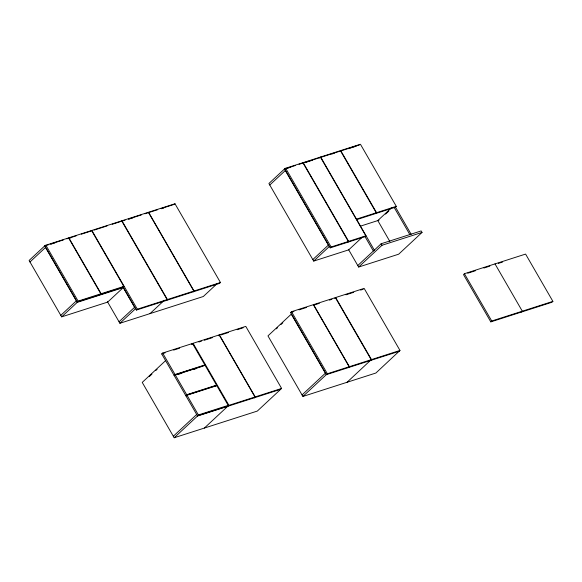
<?xml version="1.0" encoding="UTF-8"?>
<svg xmlns="http://www.w3.org/2000/svg" width="582" height="582" viewBox="0 0 582 582"><rect width="100%" height="100%" fill="white"/><g stroke="black" fill="none" stroke-linecap="round" stroke-linejoin="round"><path stroke-width="0.87" d="M48.932 244.585L44.676 245.953L29.1 260.46L61.663 316.863L107.677 302.094L123.253 287.588L77.239 302.356L61.663 316.863M44.909 246.077L45.847 245.204L68.574 237.907L100.846 293.808L99.915 294.681L77.18 301.971L44.909 246.077L46.596 245.531M29.973 261.973L45.549 247.459M90.647 231.396L91.578 230.523L123.857 286.424L122.918 287.297L100.191 294.594L101.123 293.721L123.857 286.424M121.02 221.647L121.951 220.782L148.366 212.299L193.835 291.058L192.904 291.924L166.488 300.407L167.42 299.534L193.835 291.058M174.054 204.631L174.986 203.758L220.454 282.51L219.523 283.383L193.108 291.858L194.046 290.993L220.454 282.51M60.79 315.357L76.366 300.843M77.18 301.971L78.119 301.105L100.846 293.808M119.034 321.766L134.609 307.252M295.583 165.434L284.474 168.998L268.899 183.505L313.691 261.085L348.72 249.845L362.346 237.143M284.707 169.115L285.646 168.249L302.88 162.713L348.349 241.472L347.418 242.338L330.176 247.874L284.707 169.115L290.745 167.18M107.357 301.549L119.907 323.272L135.475 308.766L122.482 286.257M269.772 185.011L285.347 170.504M122.889 286.671L136.392 310.06L137.33 309.195L167.143 299.621L121.674 220.869L91.861 230.436L137.33 309.195M150.003 313.618L164.277 300.312M167.143 299.621L166.212 300.494L136.392 310.06M319.46 157.962L320.398 157.096L365.867 235.848L364.929 236.721L347.694 242.25L348.625 241.377L365.867 235.848M216.941 283.812L203.314 296.507L119.907 323.272M165.594 360.636L142.234 382.403L174.185 437.751L197.553 415.992L161.716 353.929L162.654 353.056L192.467 343.489L204.864 364.958L203.933 365.831M149.319 376.554L151.917 374.139M155.809 370.508L157.111 369.301M191.536 344.355L192.467 343.489M192.162 344.158L193.093 343.285L219.159 334.919L254.996 396.982L254.058 397.855M174.113 375.397L175.051 374.524L204.864 364.958M174.258 375.652L175.197 374.779L205.01 365.205L216.533 385.168L215.602 386.041M218.432 335.727L219.37 334.854L245.779 326.378L281.615 388.441L257.317 411.074L174.185 437.751M312.818 259.572L328.394 245.066M313.691 261.085L329.267 246.572L284.474 168.998M330.176 247.874L331.114 247.001L348.349 241.472M374.604 250.616L320.675 157.002L340.412 150.673L376.27 212.779L375.339 213.645L356.453 219.705M376.547 212.685L375.616 213.558L395.353 207.221L396.291 206.355L360.433 144.249L340.696 150.578L376.547 212.685L396.291 206.355M216.533 385.168L186.72 394.742L185.782 395.607L214.751 386.317M228.209 405.385L198.389 414.951L197.451 415.824L227.271 406.251L228.209 405.385L216.679 385.422L186.866 394.989L185.927 395.862L187.63 395.316M391.424 207.883L377.798 220.578L389.86 241.472M385.539 214.132L388.783 211.106M349.178 366.762L327.353 373.76L326.415 374.633L290.585 312.57L291.517 311.697L313.342 304.699L349.178 366.762L348.24 367.628M276.341 328.837L277.643 327.63M280.888 324.603L282.83 322.792M215.747 386.295L216.679 385.422M173.32 436.245L196.68 414.479M357.777 265.523L381.137 243.763L421.172 230.916L422.045 232.422L398.685 254.189L358.65 267.036L348.392 249.278M358.65 267.036L382.01 245.269L422.045 232.422M334.723 298.406L335.654 297.533L364.15 288.388L399.987 350.451L375.899 373.018L302.916 396.444L267.953 335.887L291.313 314.127L326.276 374.677L302.916 396.444M204.355 428.076L227.715 406.309M227.991 406.221L228.93 405.348L254.996 396.982M254.269 397.79L255.2 396.917L281.615 388.441M302.043 394.931L325.403 373.171M348.451 367.562L349.382 366.696L371.207 359.691L335.377 297.628L313.553 304.626L349.382 366.696M347.054 382.279L371.207 359.691M370.552 360.469L371.491 359.596L399.987 350.451M464.421 273.707L463.49 274.58L490.801 321.882L551.969 302.247L552.9 301.381L525.59 254.079L464.421 273.707L491.732 321.009L490.801 321.882M521.385 312.068L522.316 311.195L495.006 263.893M91.578 230.523L68.851 237.82L101.123 293.721M174.986 203.758L148.577 212.234L194.046 290.993M320.398 157.096L303.157 162.625L348.625 241.377M50.641 244.04L63.423 239.937M66.828 238.838L76.198 235.834M81.313 234.19L90.69 231.185M94.124 230.079L107.023 225.94M112.188 224.288L119.921 221.8M120.787 221.524L125.086 220.149M128.52 219.043L141.419 214.903M144.86 213.798L157.758 209.658M161.199 208.56L174.098 204.42M298.995 164.335L310.104 160.77M311.814 160.217L319.503 157.751M320.355 157.482L359.538 144.903M50.801 244.185L55.014 242.832M68.756 238.424L71.28 237.609M128.687 219.188L132.951 217.821M161.272 208.734L163.833 207.912M304.808 162.669L312.57 160.181M331.755 154.019L334.33 153.19M348.342 148.694L356.068 146.22M356.533 219.108L376.27 212.779M360.309 226.194L379.049 220.178M161.716 353.929L165.128 352.83M173.647 350.095L179.605 348.182M198.891 341.998L201.408 341.19M204.304 340.259L212.343 337.676M220.993 334.905L228.661 332.446M237.18 329.71L243.145 327.797M290.585 312.57L293.939 311.494M298.981 309.879L306.532 307.449M313.458 305.23L319.329 303.346M329.405 300.108L331.922 299.301M345.948 294.805L353.718 292.31M360.629 290.091L363.219 289.261M467.739 273.213L475.385 270.761M483.875 268.033L489.826 266.127M498.323 263.399L502.564 262.038M174.964 375.121L203.082 366.1M177.67 374.553L181.926 373.186M193.857 369.359L196.41 368.537M491.732 321.009L552.9 301.381M197.553 415.992L280.677 389.314M326.276 374.677L399.259 351.259M395.513 207.214L411.154 234.299M394.261 207.614L409.903 234.699M381.137 243.763L382.01 245.269M364.863 236.314L373.353 251.017M285.646 168.249L331.114 247.001M335.654 297.533L371.491 359.596M291.517 311.697L327.353 373.76M219.37 334.854L255.2 396.917M193.093 343.285L228.93 405.348M121.951 220.782L167.42 299.534M162.654 353.056L175.051 374.524M175.197 374.779L186.72 394.742M186.866 394.989L198.389 414.951M45.847 245.204L78.119 301.105M44.676 245.953L77.239 302.356"/></g></svg>
